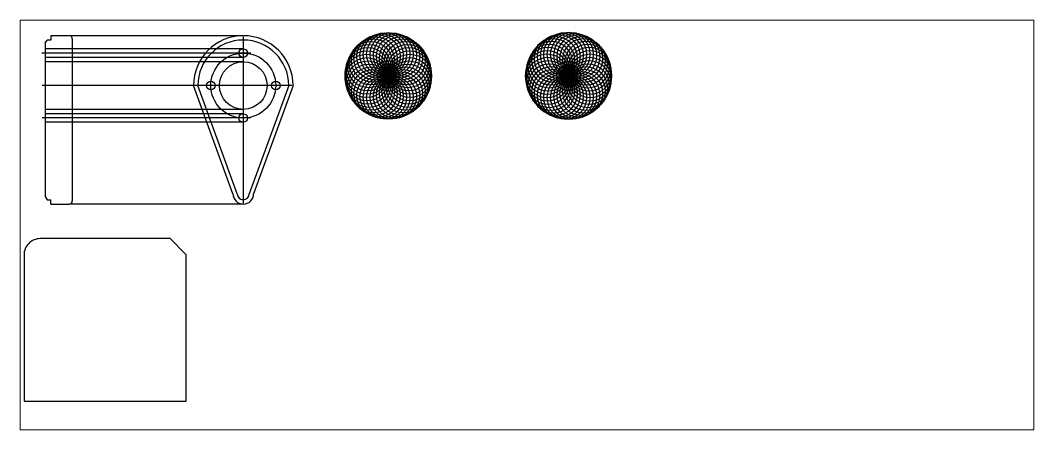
# Paper-space layout 'Лист2' of a CAD drawing. Header units: millimetres. Extents: x 26 to 231, y 38 to 121.
# The model-space entities are those that its viewports show. They can reach past a viewport. Long polylines and large blocks are cut down to what shows.
import ezdxf

# ---------------------------------------------------------------- set-up
doc = ezdxf.new("R2010")
doc.units = ezdxf.units.MM
doc.linetypes.add('ACAD_ISO04W100', pattern=[30, 24, -3, 0, -3])
doc.layers.add('Вспомогательные линии', color=160, linetype='Continuous')
doc.layers.add('Оси', color=10, linetype='ACAD_ISO04W100')
doc.layers.add('Контур', color=7, linetype='Continuous', lineweight=30)

# ---------------------------------------------------------------- blocks, each defined once
blk = doc.blocks.new('*U1')
at = {"layer": 'Контур'}
blk.add_circle((0, 0), 4, dxfattribs=at)
blk = doc.blocks.new('*U2')
at = {"layer": 'Контур', "color": 0, "linetype": 'ByBlock', "lineweight": -2, "transparency": 16777216}
for p, rotation in [((80, 208), 270), ((110, 178), 180), ((80, 148), 90.00000000000001)]:
    blk.add_blockref('*U1', p, dxfattribs=dict(at, rotation=rotation))
blk.add_blockref('*U1', (50, 178), dxfattribs=at)
blk = doc.blocks.new('*U20')
blk.add_circle((0, 0), 20)
blk = doc.blocks.new('*U21')
at = {"color": 0, "linetype": 'ByBlock', "lineweight": -2, "transparency": 16777216}
for p, rotation in [((725.86, 834.14), 134.9999999999991), ((728.24, 836.18), 125.9999999999992), ((730.92, 837.82), 116.9999999999992), ((733.82, 839.02), 107.9999999999992), ((736.87, 839.75), 98.99999999999932), ((743.13, 839.75), 80.99999999999943), ((746.18, 839.02), 71.99999999999959), ((749.08, 837.82), 62.99999999999967), ((751.76, 836.18), 53.99999999999969), ((754.14, 834.14), 44.99999999999975), ((722.18, 829.08), 152.9999999999991), ((723.82, 831.76), 143.9999999999992), ((740, 840), 89.99999999999939), ((756.18, 831.76), 35.99999999999979), ((757.82, 829.08), 26.99999999999983), ((720.98, 826.18), 161.9999999999991), ((720.25, 823.13), 170.9999999999992), ((759.02, 826.18), 17.99999999999984), ((759.75, 823.13), 8.999999999999861), ((722.18, 810.92), 206.9999999999989), ((720.98, 813.82), 197.9999999999989), ((723.82, 808.24), 215.9999999999989), ((720.25, 816.87), 188.9999999999991), ((725.86, 805.86), 224.9999999999988), ((720, 820), 180), ((754.14, 805.86), 314.9999999999982), ((756.18, 808.24), 323.9999999999982), ((757.82, 810.92), 332.999999999998), ((759.02, 813.82), 341.9999999999981), ((759.75, 816.87), 350.9999999999981), ((728.24, 803.82), 233.9999999999987), ((730.92, 802.18), 242.9999999999987), ((733.82, 800.98), 251.9999999999987), ((746.18, 800.98), 287.9999999999985), ((749.08, 802.18), 296.9999999999984), ((751.76, 803.82), 305.9999999999983), ((736.87, 800.25), 260.9999999999986), ((740, 800), 269.9999999999986), ((743.13, 800.25), 278.9999999999986)]:
    blk.add_blockref('*U20', p, dxfattribs=dict(at, rotation=rotation))
blk.add_blockref('*U20', (760, 820), dxfattribs=at)
blk = doc.blocks.new('*U22')
blk.add_circle((0, 0), 20)
blk = doc.blocks.new('*U24')
at = {"color": 0, "linetype": 'ByBlock', "lineweight": -2, "transparency": 16777216}
for p, rotation in [((725.86, 834.14), 134.9999999999991), ((728.24, 836.18), 125.9999999999992), ((730.92, 837.82), 116.9999999999992), ((733.82, 839.02), 107.9999999999992), ((736.87, 839.75), 98.99999999999932), ((743.13, 839.75), 80.99999999999943), ((746.18, 839.02), 71.99999999999959), ((749.08, 837.82), 62.99999999999967), ((751.76, 836.18), 53.99999999999969), ((754.14, 834.14), 44.99999999999975), ((722.18, 829.08), 152.9999999999991), ((723.82, 831.76), 143.9999999999992), ((740, 840), 89.99999999999939), ((756.18, 831.76), 35.99999999999979), ((757.82, 829.08), 26.99999999999983), ((720.98, 826.18), 161.9999999999991), ((720.25, 823.13), 170.9999999999992), ((759.02, 826.18), 17.99999999999984), ((759.75, 823.13), 8.999999999999861), ((722.18, 810.92), 206.9999999999989), ((720.98, 813.82), 197.9999999999989), ((723.82, 808.24), 215.9999999999989), ((720.25, 816.87), 188.9999999999991), ((725.86, 805.86), 224.9999999999988), ((720, 820), 180), ((754.14, 805.86), 314.9999999999982), ((756.18, 808.24), 323.9999999999982), ((757.82, 810.92), 332.999999999998), ((759.02, 813.82), 341.9999999999981), ((759.75, 816.87), 350.9999999999981), ((728.24, 803.82), 233.9999999999987), ((730.92, 802.18), 242.9999999999987), ((733.82, 800.98), 251.9999999999987), ((746.18, 800.98), 287.9999999999985), ((749.08, 802.18), 296.9999999999984), ((751.76, 803.82), 305.9999999999983), ((736.87, 800.25), 260.9999999999986), ((740, 800), 269.9999999999986), ((743.13, 800.25), 278.9999999999986)]:
    blk.add_blockref('*U22', p, dxfattribs=dict(at, rotation=rotation))
blk.add_blockref('*U22', (760, 820), dxfattribs=at)

msp = doc.modelspace()

# ---------------------------------------------------------------- linework, layer by layer
at = {"layer": 'Вспомогательные линии'}
for p, q in [((202.65, 137.4), (41.65, 137.4)), ((202.65, 125.4), (44.65, 125.4)), ((202.65, 117.4), (44.65, 117.4)), ((202.65, 113.4), (44.65, 113.4)), ((202.65, 69.4), (44.65, 69.4)), ((202.65, 65.4), (44.65, 65.4)), ((202.65, 57.4), (44.65, 57.4)), ((202.65, -18.1), (41.65, -18.1))]:
    msp.add_line(p, q, dxfattribs=at)
at = {"layer": 'Контур'}
for p, q in [((19.65, 130.4), (21.38, 133.4)), ((24.65, 133.4), (21.38, 133.4)), ((41.65, 137.4), (24.65, 137.4)), ((24.65, 137.4), (24.65, 133.4)), ((44.65, 134.4), (44.65, -15.1)), ((19.65, 130.4), (19.65, -11.1)), ((44.65, 125.4), (19.65, 125.4)), ((44.65, 117.4), (19.65, 117.4)), ((44.65, 113.4), (19.65, 113.4)), ((193.15, -8.6), (156.65, 91.4)), ((197.15, -8.6), (160.65, 91.4)), ((244.65, 91.4), (208.15, -8.6)), ((248.65, 91.4), (212.15, -8.6)), ((44.65, 69.4), (19.65, 69.4)), ((44.65, 65.4), (19.65, 65.4)), ((44.65, 57.4), (19.65, 57.4)), ((19.65, -11.1), (21.38, -14.1)), ((21.38, -14.1), (24.65, -14.1)), ((24.65, -18.1), (24.65, -14.1)), ((24.65, -18.1), (41.65, -18.1))]:
    msp.add_line(p, q, dxfattribs=at)
msp.add_lwpolyline([(0, -200), (150, -200), (150, -65), (135, -50), (15, -50, 0.414214), (0, -65)], format="xyb", close=True, dxfattribs=at)
msp.add_circle((202.65, 91.4), 22, dxfattribs=at)
for centre, radius, start, end in [((41.65, 134.4), 3, 0, 90), ((202.65, 91.4), 46, 0, 180), ((202.65, 91.4), 42, 0, 180), ((202.65, -8.6), 9.5, 180, 0), ((202.65, -8.6), 5.5, 180, 0), ((41.65, -15.1), 3, 270, 0)]:
    msp.add_arc(centre, radius, start, end, dxfattribs=at)
at = {"layer": 'Оси'}
for p, q in [((202.65, 136.4), (202.65, -17.1)), ((209.64, 121.14), (16.51, 121.14)), ((247.65, 91.4), (16.81, 91.4)), ((209.64, 61.67), (16.81, 61.67))]:
    msp.add_line(p, q, dxfattribs=at)
msp.add_circle((202.65, 91.4), 30, dxfattribs=at)

# ---------------------------------------------------------------- block references
msp.add_blockref('*U21', (-403.31, -719.73))
at = {"xscale": -1}
msp.add_blockref('*U24', (1243.31, -719.73), dxfattribs=at)
at = {"layer": 'Контур', "rotation": 270}
msp.add_blockref('*U2', (24.65, 171.4), dxfattribs=at)

psp = doc.layouts.new('Лист2')

# ---------------------------------------------------------------- viewports
at = {"layer": 'Контур'}
psp.add_viewport(center=(128.5, 79.61), size=(205.6, 82.9883), view_center_point=(464.88, -37.41), view_height=378.0781, dxfattribs=at)

doc.saveas('drawing.dxf')
